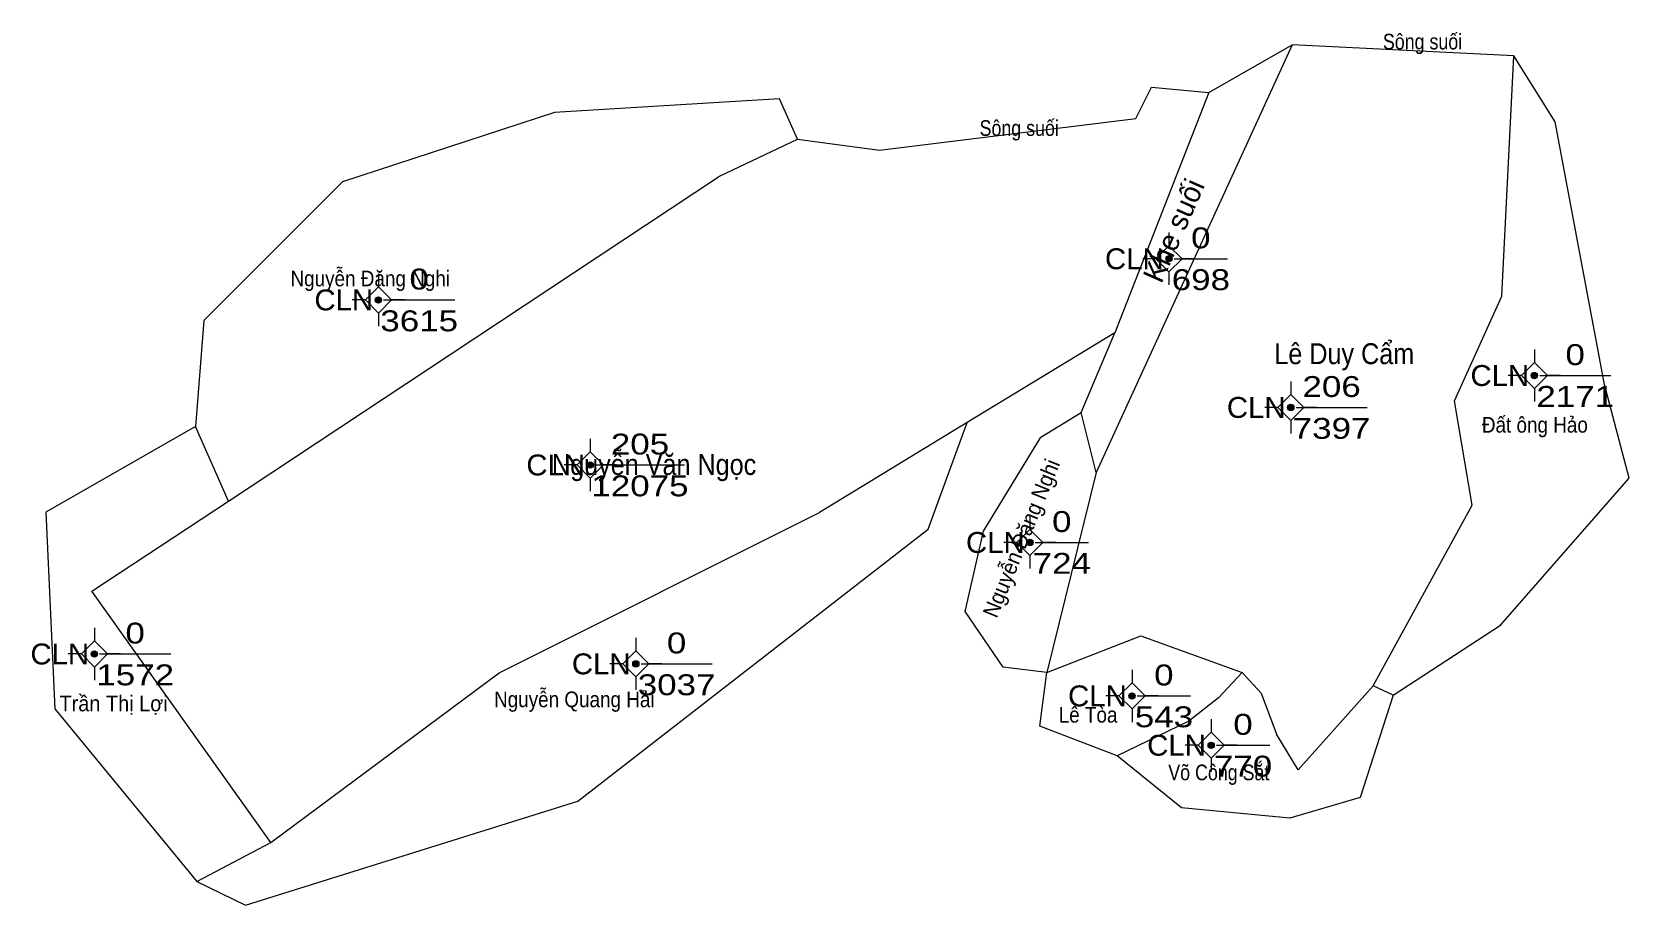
# Model space of a CAD drawing. Header units: metres. Extents: x 537879 to 538419, y 1845904 to 1846623.
# Drawn here: x 537878.8 to 538184.4, y 1846455.5 to 1846622.6 of the extents above.
import ezdxf
from ezdxf.enums import TextEntityAlignment as Align

# ---------------------------------------------------------------- set-up
doc = ezdxf.new("R2010")
doc.units = ezdxf.units.M
doc.header["$LTSCALE"] = 1.6
for name, color, linetype, lineweight in [('11', 7, 'Continuous', 13), ('13', 7, 'Continuous', 13), ('6', 7, 'Continuous', 13)]:
    doc.layers.add(name, color=color, linetype=linetype, lineweight=lineweight)
for name, color, linetype in [('2', 7, 'Continuous'), ('3', 7, 'Continuous'), ('4', 7, 'Continuous'), ('5', 7, 'Continuous')]:
    doc.layers.add(name, color=color, linetype=linetype)

msp = doc.modelspace()

# ---------------------------------------------------------------- hatches: boundary and pattern name
at = {"layer": '11'}
for points in [[(538096.949, 1846579.18, 1), (538095.749, 1846579.18, 1)], [(537945.709, 1846571.3, 1), (537944.509, 1846571.3, 1)], [(538166.869, 1846556.83, 1), (538165.669, 1846556.83, 1)], [(538120.259, 1846550.72, 1), (538119.059, 1846550.72, 1)], [(537986.249, 1846539.71, 1), (537985.049, 1846539.71, 1)], [(538070.349, 1846524.88, 1), (538069.149, 1846524.88, 1)], [(537891.379, 1846503.53, 1), (537890.179, 1846503.53, 1)], [(537994.959, 1846501.64, 1), (537993.759, 1846501.64, 1)], [(538089.879, 1846495.51, 1), (538088.679, 1846495.51, 1)], [(538105.019, 1846486.06, 1), (538103.819, 1846486.06, 1)]]:
    msp.add_hatch(color=256, dxfattribs=at).paths.add_polyline_path(points)

# ---------------------------------------------------------------- linework, layer by layer
for p, q in [((538096.35, 1846584.18), (538096.35, 1846581.68)), ((538093.85, 1846579.18), (538091.35, 1846579.18)), ((538101.35, 1846579.18), (538098.85, 1846579.18)), ((537945.11, 1846576.3), (537945.11, 1846573.8)), ((538096.35, 1846576.68), (538096.35, 1846574.18)), ((537942.61, 1846571.3), (537940.11, 1846571.3)), ((537950.11, 1846571.3), (537947.61, 1846571.3)), ((537945.11, 1846568.8), (537945.11, 1846566.3)), ((538166.27, 1846561.83), (538166.27, 1846559.33)), ((538119.66, 1846555.72), (538119.66, 1846553.22)), ((538163.77, 1846556.83), (538161.27, 1846556.83)), ((538166.27, 1846554.33), (538166.27, 1846551.83)), ((538171.27, 1846556.83), (538168.77, 1846556.83)), ((538117.16, 1846550.72), (538114.66, 1846550.72)), ((538119.66, 1846548.22), (538119.66, 1846545.72)), ((538124.66, 1846550.72), (538122.16, 1846550.72)), ((537985.65, 1846544.71), (537985.65, 1846542.21)), ((537983.15, 1846539.71), (537980.65, 1846539.71)), ((537990.65, 1846539.71), (537988.15, 1846539.71)), ((537985.65, 1846537.21), (537985.65, 1846534.71)), ((538069.75, 1846529.88), (538069.75, 1846527.38)), ((538067.25, 1846524.88), (538064.75, 1846524.88)), ((538074.75, 1846524.88), (538072.25, 1846524.88)), ((538069.75, 1846522.38), (538069.75, 1846519.88)), ((537890.78, 1846508.53), (537890.78, 1846506.03)), ((537994.36, 1846506.64), (537994.36, 1846504.14)), ((537888.28, 1846503.53), (537885.78, 1846503.53)), ((537895.78, 1846503.53), (537893.28, 1846503.53)), ((537890.78, 1846501.03), (537890.78, 1846498.53)), ((537991.86, 1846501.64), (537989.36, 1846501.64)), ((537994.36, 1846499.14), (537994.36, 1846496.64)), ((537999.36, 1846501.64), (537996.86, 1846501.64)), ((538089.28, 1846500.51), (538089.28, 1846498.01)), ((538086.78, 1846495.51), (538084.28, 1846495.51)), ((538089.28, 1846493.01), (538089.28, 1846490.51)), ((538094.28, 1846495.51), (538091.78, 1846495.51)), ((538104.42, 1846491.06), (538104.42, 1846488.56)), ((538101.92, 1846486.06), (538099.42, 1846486.06)), ((538109.42, 1846486.06), (538106.92, 1846486.06)), ((538104.42, 1846483.56), (538104.42, 1846481.06))]:
    msp.add_line(p, q, dxfattribs=at)
for points in [[(538096.35, 1846581.68), (538093.85, 1846579.18), (538096.35, 1846576.68), (538098.85, 1846579.18)], [(537945.11, 1846573.8), (537942.61, 1846571.3), (537945.11, 1846568.8), (537947.61, 1846571.3)], [(538166.27, 1846559.33), (538163.77, 1846556.83), (538166.27, 1846554.33), (538168.77, 1846556.83)], [(538119.66, 1846553.22), (538117.16, 1846550.72), (538119.66, 1846548.22), (538122.16, 1846550.72)], [(537985.65, 1846542.21), (537983.15, 1846539.71), (537985.65, 1846537.21), (537988.15, 1846539.71)], [(538069.75, 1846527.38), (538067.25, 1846524.88), (538069.75, 1846522.38), (538072.25, 1846524.88)], [(537890.78, 1846506.03), (537888.28, 1846503.53), (537890.78, 1846501.03), (537893.28, 1846503.53)], [(537994.36, 1846504.14), (537991.86, 1846501.64), (537994.36, 1846499.14), (537996.86, 1846501.64)], [(538089.28, 1846498.01), (538086.78, 1846495.51), (538089.28, 1846493.01), (538091.78, 1846495.51)], [(538104.42, 1846488.56), (538101.92, 1846486.06), (538104.42, 1846483.56), (538106.92, 1846486.06)]]:
    msp.add_lwpolyline(points, close=True, dxfattribs=at)
for centre in [(538096.349, 1846579.18), (537945.109, 1846571.3), (538166.269, 1846556.83), (538119.659, 1846550.72), (537985.649, 1846539.71), (538069.749, 1846524.88), (537890.779, 1846503.53), (537994.359, 1846501.64), (538089.279, 1846495.51), (538104.419, 1846486.06)]:
    msp.add_circle(centre, 0.6, dxfattribs=at)
at = {"layer": '13'}
for p, q in [((538097.35, 1846579.18), (538107.55, 1846579.18)), ((537946.11, 1846571.3), (537959.71, 1846571.3)), ((538167.27, 1846556.83), (538180.87, 1846556.83)), ((538120.66, 1846550.72), (538134.26, 1846550.72)), ((537986.65, 1846539.71), (538003.65, 1846539.71)), ((538070.75, 1846524.88), (538080.95, 1846524.88)), ((537891.78, 1846503.53), (537905.38, 1846503.53)), ((537995.36, 1846501.64), (538008.96, 1846501.64)), ((538090.28, 1846495.51), (538100.48, 1846495.51)), ((538105.42, 1846486.06), (538115.62, 1846486.06))]:
    msp.add_line(p, q, dxfattribs=at)
at = {"layer": '6'}
for p, q in [((538104, 1846611), (538119.94, 1846620.1)), ((538162.34, 1846618), (538119.94, 1846620.1)), ((538079.58, 1846549.77), (538086, 1846565)), ((538082.4, 1846538.26), (538079.58, 1846549.77)), ((537916.44, 1846532.81), (537910.14, 1846547.05)), ((538139.24, 1846495.67), (538135.43, 1846497.43)), ((537910.37, 1846460.01), (537924.55, 1846467.43))]:
    msp.add_line(p, q, dxfattribs=at)
for points in [[(538119.94, 1846620.1), (538082.4, 1846538.26), (538073, 1846500)], [(538135.43, 1846497.43), (538154.36, 1846532), (538151, 1846552), (538160, 1846572), (538162.34, 1846618)], [(538139.24, 1846495.67), (538159.79, 1846509.06), (538184.37, 1846537.17), (538179.69, 1846555.14), (538170.23, 1846605.41), (538162.34, 1846618)], [(538025.29, 1846602.05), (538021.85, 1846609.79), (537978.82, 1846607.16), (537938.26, 1846593.89), (537911.73, 1846567.36), (537910.14, 1846547.05)], [(538025.29, 1846602.05), (538041, 1846600), (538090, 1846606), (538093, 1846612), (538104, 1846611)], [(538104, 1846611), (538086, 1846565), (538057.76, 1846547.82), (538029.51, 1846530.63)], [(537916.44, 1846532.81), (537959, 1846561), (538010.38, 1846595), (538025.29, 1846602.05)], [(538073, 1846500), (538064.66, 1846501.01), (538057.38, 1846511.64), (538060.89, 1846527.07), (538071.82, 1846545.03), (538079.58, 1846549.77)], [(537910.14, 1846547.05), (537881.51, 1846530.66), (537883.21, 1846493.06), (537910.37, 1846460.01)], [(537910.37, 1846460.01), (537919.69, 1846455.47), (537983.29, 1846475.39), (538050.3, 1846527.4), (538057.76, 1846547.82)], [(537924.55, 1846467.43), (537890.29, 1846515.54), (537916.44, 1846532.81)], [(537924.55, 1846467.43), (537968.23, 1846499.95), (538029.51, 1846530.63)], [(538073, 1846500), (538091, 1846507), (538110.36, 1846500)], [(538086.47, 1846484.03), (538071.64, 1846489.69), (538073, 1846500)], [(538110.36, 1846500), (538105.81, 1846495.14), (538100.13, 1846490.67), (538086.47, 1846484.03)], [(538110.36, 1846500), (538114, 1846496), (538116.92, 1846488.2)], [(538135.43, 1846497.43), (538121.05, 1846481.35), (538116.92, 1846488.2)], [(538139.24, 1846495.67), (538132.91, 1846476.03), (538119.45, 1846472.12), (538098.77, 1846474.07), (538086.47, 1846484.03)]]:
    msp.add_lwpolyline(points, dxfattribs=at)

# ---------------------------------------------------------------- texts
at = {"layer": '13', "width": 1.25}
for s, p in [('0', (538102.445, 1846581.18)), ('0', (537952.905, 1846573.3)), ('698', (538102.455, 1846573.18)), ('3615', (537952.91, 1846565.3)), ('0', (538174.065, 1846558.83)), ('2171', (538174.07, 1846550.83)), ('0', (538075.845, 1846526.88)), ('724', (538075.855, 1846518.88)), ('0', (537898.575, 1846505.53)), ('0', (538002.155, 1846503.64)), ('1572', (537898.58, 1846497.53)), ('3037', (538002.16, 1846495.64)), ('0', (538095.375, 1846497.51)), ('543', (538095.385, 1846489.51)), ('0', (538110.515, 1846488.06)), ('770', (538110.525, 1846480.06))]:
    msp.add_text(s, height=4, dxfattribs=at).set_placement(p, align=Align.CENTER)
at = {"layer": '13', "width": 1.05}
for p in [(538095.35, 1846577.18), (537944.11, 1846569.3), (538165.27, 1846554.83), (538068.75, 1846522.88), (537889.78, 1846501.53), (537993.36, 1846499.64), (538088.28, 1846493.51), (538103.42, 1846484.06)]:
    msp.add_text('CLN', height=4, dxfattribs=at).set_placement(p, align=Align.RIGHT)
at = {"layer": '2'}
for s, height, width, p in [('Sông suối', 3, 0.85, (538144.865, 1846619.25)), ('Sông suối', 3, 0.85, (538067.705, 1846602.7)), ('Nguyễn Đăng Nghi', 3, 0.9, (537943.545, 1846573.91)), ('Lê Duy Cẩm', 4, 0.9, (538129.89, 1846559.01)), ('Đất ông Hảo', 3, 0.9, (538166.35, 1846545.9)), ('Nguyễn Văn Ngọc', 4, 0.9, (537997.855, 1846537.8)), ('Nguyễn Quang Hải', 3, 0.9, (537982.59, 1846493.35)), ('Trần Thị Lợi', 3, 0.95, (537894.45, 1846492.56)), ('Lê Tòa', 3, 0.9, (538080.875, 1846490.4)), ('Võ Công Sắt', 3, 0.85, (538105.89, 1846479.36))]:
    msp.add_text(s, height=height, dxfattribs=dict(at, width=width)).set_placement(p, align=Align.CENTER)
msp.add_text('Khe suối', height=4, rotation=66.159, dxfattribs=at).set_placement((538099.107, 1846583.787), align=Align.CENTER)
at = {"layer": '2', "width": 0.95}
msp.add_text('Nguyễn Đăng Nghi', height=3, rotation=67.771, dxfattribs=at).set_placement((538069.501, 1846525.123), align=Align.CENTER)
at = {"layer": '3', "width": 1.05}
for p in [(538118.66, 1846548.72), (537984.65, 1846537.71)]:
    msp.add_text('CLN', height=4, dxfattribs=at).set_placement(p, align=Align.RIGHT)
at = {"layer": '4', "width": 1.25}
for s, p in [('206', (538127.465, 1846552.72)), ('205', (537995.155, 1846541.71))]:
    msp.add_text(s, height=4, dxfattribs=at).set_placement(p, align=Align.CENTER)
at = {"layer": '5', "width": 1.25}
for s, p in [('7397', (538127.46, 1846544.72)), ('12075', (537995.145, 1846533.71))]:
    msp.add_text(s, height=4, dxfattribs=at).set_placement(p, align=Align.CENTER)

doc.saveas('drawing.dxf')
